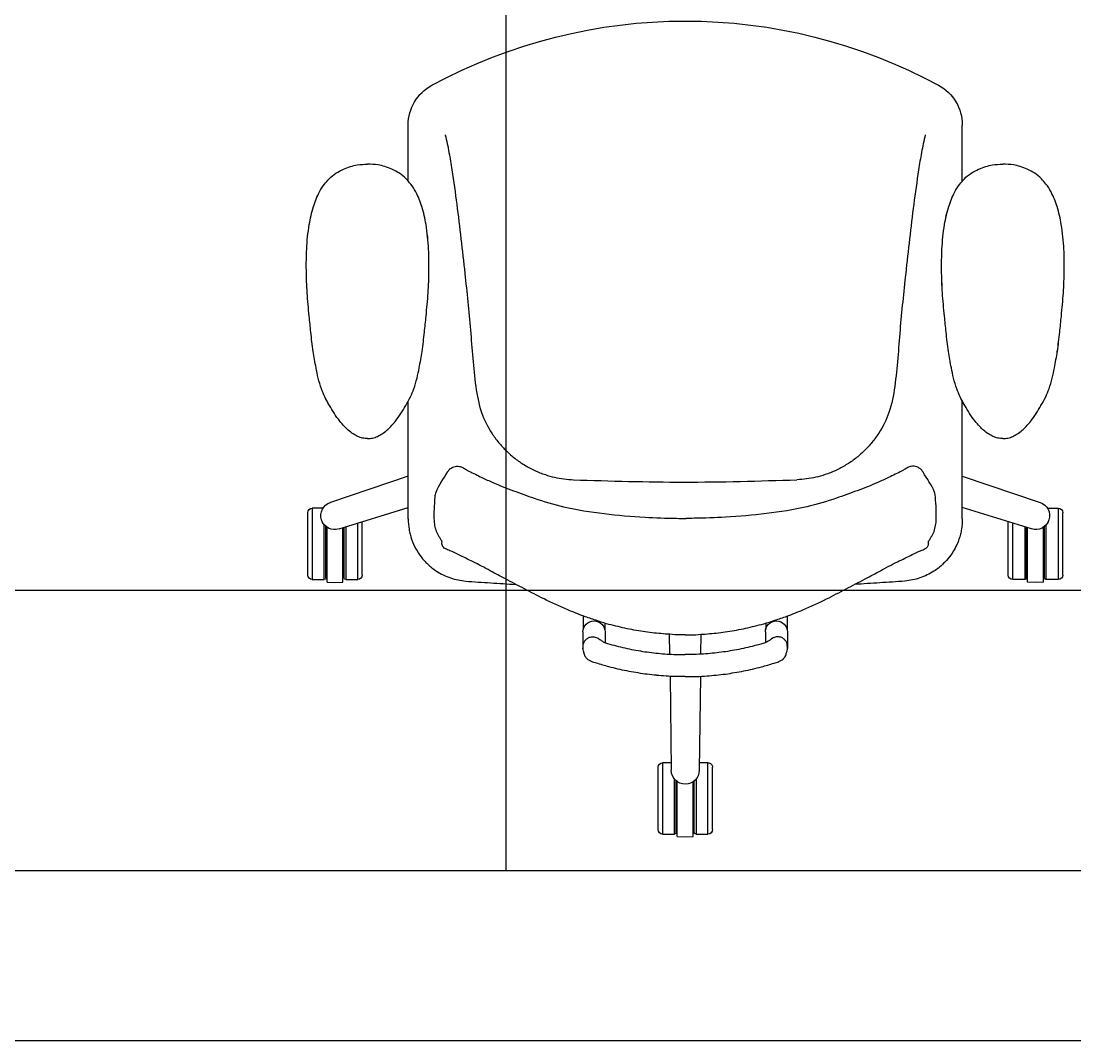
# Model space of a CAD drawing. Header units: millimetres. Extents: x 2767 to 2978, y 1319 to 1481.
# Drawn here: x 2932.651 to 2933.581, y 1399.165 to 1400.065 of the extents above; entities that cross this region are included whole.
import ezdxf

# ---------------------------------------------------------------- set-up
doc = ezdxf.new("R2010")
doc.units = ezdxf.units.MM
doc.header["$LTSCALE"] = 0.03
doc.layers.add('A-EQUIPAMENTOS', color=252, linetype='Continuous')
doc.layers.add('A-PAREDE', color=5, linetype='Continuous', lineweight=30)
doc.layers.add('LAYOUT', color=7, linetype='Continuous', lineweight=13)
doc.layers.add('A_lay', color=7, linetype='Continuous', true_color=0x919191)

# ---------------------------------------------------------------- blocks, each defined once
blk = doc.blocks.new('CADEIRA')
at = {"layer": 'LAYOUT'}
for p, q in [((161.54051, -9.74432), (161.54051, -9.79934)), ((161.54451, -9.74032), (161.54451, -9.80333)), ((161.55505, -9.74032), (161.54451, -9.74032)), ((161.55505, -9.78886), (161.55505, -9.74037)), ((161.55655, -9.74182), (161.55655, -9.78732)), ((161.56455, -9.73782), (161.55755, -9.73819)), ((161.55755, -9.73819), (161.55755, -9.78655)), ((161.57155, -9.73819), (161.56455, -9.73782)), ((161.57155, -9.73819), (161.57155, -9.78655)), ((161.57255, -9.74182), (161.57255, -9.78732)), ((161.57405, -9.74032), (161.57405, -9.78886)), ((161.58458, -9.74032), (161.57405, -9.74032)), ((161.58458, -9.80332), (161.58458, -9.74032)), ((161.58858, -9.74432), (161.58858, -9.79932)), ((161.55122, -9.87956), (161.55227, -9.79663)), ((161.57787, -9.87956), (161.57682, -9.79663)), ((161.54452, -9.80334), (161.55218, -9.80333)), ((161.57691, -9.80332), (161.58458, -9.80332)), ((161.55075, -9.91661), (161.55097, -9.89909)), ((161.57812, -9.89909), (161.57834, -9.91655)), ((161.4743, -9.91872), (161.4743, -9.90418)), ((161.4938, -9.91872), (161.4938, -9.90922)), ((161.6353, -9.91872), (161.6353, -9.90922)), ((161.6548, -9.91872), (161.6548, -9.90418)), ((161.47455, -9.93276), (161.47455, -9.92104)), ((161.49355, -9.92643), (161.49355, -9.92092)), ((161.63555, -9.92643), (161.63555, -9.92092)), ((161.65455, -9.93276), (161.65455, -9.92104)), ((161.23142, -9.9689), (161.23142, -10.0239)), ((161.23542, -10.0279), (161.23542, -9.9649)), ((161.23542, -9.9649), (161.24595, -9.9649)), ((161.24595, -9.9649), (161.24595, -10.01334)), ((161.24745, -9.9664), (161.24745, -10.01187)), ((161.24845, -9.96277), (161.25545, -9.9624)), ((161.24845, -9.96277), (161.24845, -10.01113)), ((161.25545, -9.9624), (161.26245, -9.96277)), ((161.26245, -9.96277), (161.26245, -10.01072)), ((161.26345, -9.9664), (161.26345, -10.01103)), ((161.26495, -9.9649), (161.27548, -9.9649)), ((161.26495, -10.0115), (161.26495, -9.96495)), ((161.27548, -9.9649), (161.27548, -10.01477)), ((161.27948, -9.9689), (161.27948, -10.01602)), ((161.84961, -9.9689), (161.84961, -10.01602)), ((161.85361, -9.9649), (161.85361, -10.01477)), ((161.86414, -9.9649), (161.85361, -9.9649)), ((161.86414, -10.0115), (161.86414, -9.96495)), ((161.86564, -9.9664), (161.86564, -10.01103)), ((161.87364, -9.9624), (161.86664, -9.96277)), ((161.86664, -9.96277), (161.86664, -10.01072)), ((161.88064, -9.96277), (161.87364, -9.9624)), ((161.88064, -9.96277), (161.88064, -10.01113)), ((161.88164, -9.9664), (161.88164, -10.01187)), ((161.88314, -9.9649), (161.88314, -10.01334)), ((161.89367, -9.9649), (161.88314, -9.9649)), ((161.89367, -10.0279), (161.89367, -9.9649)), ((161.89767, -9.9689), (161.89767, -10.0239)), ((161.25906, -10.00966), (161.32005, -10.02863)), ((161.87004, -10.00966), (161.80905, -10.02863)), ((161.32005, -10.01845), (161.32005, -10.12239)), ((161.80905, -10.01845), (161.80904, -10.12227)), ((161.24478, -10.0279), (161.23542, -10.0279)), ((161.32005, -10.05626), (161.25147, -10.03302)), ((161.32005, -10.02863), (161.32005, -10.05626)), ((161.80905, -10.02863), (161.80905, -10.05626)), ((161.80905, -10.05626), (161.87762, -10.03302)), ((161.88432, -10.0279), (161.89367, -10.0279)), ((161.32005, -10.31662), (161.32005, -10.36605)), ((161.80903, -10.31668), (161.80902, -10.36605))]:
    blk.add_line(p, q, dxfattribs=at)
for centre, radius, start, end in [((161.54451, -9.74432), 0.004, 90, 180), ((161.55505, -9.74182), 0.0015, 0, 90), ((161.57405, -9.74182), 0.0015, 90, 180), ((161.58458, -9.74432), 0.004, 0, 90), ((161.56455, -9.79663), 0.01228, 0, 180), ((161.54451, -9.79934), 0.004, 180, 270.03807), ((161.58458, -9.79932), 0.004, 270, 0), ((161.48405, -9.91872), 0.00975, 180, 0), ((161.64505, -9.91872), 0.00975, 180, 0), ((161.23542, -9.9689), 0.004, 90, 180), ((161.24595, -9.9664), 0.0015, 0, 90), ((161.26495, -9.9664), 0.0015, 90, 180), ((161.27548, -9.9689), 0.004, 0, 90), ((161.85361, -9.9689), 0.004, 90, 180), ((161.86414, -9.9664), 0.0015, 0, 90), ((161.88314, -9.9664), 0.0015, 90, 180), ((161.89367, -9.9689), 0.004, 0, 90), ((161.25526, -10.02134), 0.01228, 72, 252), ((161.87383, -10.02134), 0.01228, 288, 108), ((161.23542, -10.0239), 0.004, 180, 270), ((161.89367, -10.0239), 0.004, 270, 0), ((161.36005, -10.36605), 0.04, 180, 241.59332), ((161.76902, -10.36604), 0.04, 298.40726, 359.99612), ((161.56453, -9.98796), 0.46984, 241.59332, 298.40726)]:
    blk.add_arc(centre, radius, start, end, dxfattribs=at)
for points in [[(161.56455, -9.87926), (161.55443, -9.87943), (161.54534, -9.87991), (161.52904, -9.8816), (161.51298, -9.88429), (161.49726, -9.88795), (161.48612, -9.89118), (161.48188, -9.89258), (161.47954, -9.89372), (161.47827, -9.89467), (161.47718, -9.89582), (161.47629, -9.89717), (161.4756, -9.89875), (161.47519, -9.90046), (161.47469, -9.90208), (161.4743, -9.90418), (161.47447, -9.90642), (161.47457, -9.90768), (161.47557, -9.91022), (161.47718, -9.91224), (161.47945, -9.91371), (161.48248, -9.91439), (161.48427, -9.91428), (161.48602, -9.91383), (161.48908, -9.91213), (161.49149, -9.91046), (161.49411, -9.90909), (161.496, -9.90851), (161.51133, -9.90455), (161.52692, -9.9016), (161.54265, -9.89968), (161.55842, -9.89882), (161.56455, -9.89876)], [(161.56455, -9.87926), (161.57466, -9.87943), (161.58376, -9.87991), (161.60005, -9.8816), (161.61612, -9.88429), (161.63183, -9.88795), (161.64298, -9.89118), (161.64721, -9.89258), (161.64956, -9.89372), (161.65083, -9.89467), (161.65191, -9.89582), (161.6528, -9.89717), (161.65349, -9.89875), (161.65391, -9.90046), (161.6544, -9.90208), (161.6548, -9.90418), (161.65463, -9.90642), (161.65452, -9.90768), (161.65352, -9.91022), (161.65191, -9.91224), (161.64965, -9.91371), (161.64661, -9.91439), (161.64482, -9.91428), (161.64307, -9.91383), (161.64001, -9.91213), (161.63761, -9.91046), (161.63498, -9.90909), (161.63309, -9.90851), (161.61776, -9.90455), (161.60217, -9.9016), (161.58644, -9.89968), (161.57067, -9.89882), (161.56455, -9.89876)], [(161.56455, -9.91621), (161.55959, -9.91614), (161.55075, -9.91661), (161.53527, -9.91795), (161.5192, -9.92039), (161.50332, -9.92386), (161.49512, -9.92595), (161.48551, -9.92897), (161.47489, -9.93263), (161.46085, -9.93819), (161.43984, -9.94781), (161.42264, -9.95671), (161.40574, -9.96558), (161.39232, -9.97275), (161.37726, -9.98059), (161.36422, -9.98694), (161.35681, -9.99039), (161.35271, -9.99224), (161.35109, -9.99347), (161.34994, -9.99562), (161.3498, -9.99757), (161.34979, -9.99896), (161.34957, -9.99921), (161.34812, -10.00149), (161.34668, -10.00377), (161.3446, -10.00875), (161.34338, -10.01402), (161.34305, -10.01861), (161.34312, -10.02717), (161.34377, -10.03785), (161.34404, -10.0401), (161.34463, -10.04201), (161.35466, -10.05962), (161.35635, -10.06202), (161.35869, -10.06375), (161.36015, -10.06439), (161.36267, -10.06487), (161.36523, -10.06477), (161.36813, -10.06374), (161.37124, -10.06194), (161.3736, -10.0607), (161.38504, -10.05503), (161.39463, -10.05061), (161.41281, -10.04338), (161.43118, -10.03674), (161.45716, -10.02916), (161.49291, -10.0232), (161.52905, -10.01997), (161.55664, -10.01898), (161.56365, -10.01889)], [(161.56448, -9.91621), (161.56943, -9.91614), (161.57827, -9.91661), (161.59375, -9.91795), (161.60982, -9.92039), (161.6257, -9.92386), (161.6339, -9.92595), (161.64351, -9.92897), (161.65413, -9.93263), (161.66817, -9.93819), (161.68918, -9.94781), (161.70638, -9.95671), (161.72329, -9.96558), (161.7367, -9.97275), (161.75177, -9.98059), (161.7648, -9.98694), (161.77221, -9.99039), (161.77632, -9.99224), (161.77793, -9.99347), (161.77908, -9.99562), (161.77922, -9.99757), (161.77923, -9.99896), (161.77945, -9.99921), (161.7809, -10.00149), (161.78234, -10.00377), (161.78442, -10.00875), (161.78565, -10.01402), (161.78598, -10.01861), (161.7859, -10.02717), (161.78525, -10.03785), (161.78499, -10.0401), (161.7844, -10.04201), (161.77436, -10.05962), (161.77267, -10.06202), (161.77033, -10.06375), (161.76888, -10.06439), (161.76635, -10.06487), (161.76379, -10.06477), (161.76089, -10.06374), (161.75778, -10.06194), (161.75542, -10.0607), (161.74398, -10.05503), (161.73439, -10.05061), (161.71621, -10.04338), (161.69784, -10.03674), (161.67186, -10.02916), (161.63611, -10.0232), (161.59998, -10.01997), (161.57239, -10.01898), (161.56365, -10.01889)], [(161.32005, -10.01845), (161.32077, -10.00933), (161.32171, -10.00487), (161.32468, -9.99625), (161.32903, -9.98824), (161.33413, -9.98179), (161.34082, -9.97537), (161.34509, -9.97227), (161.35101, -9.96899), (161.35739, -9.96633), (161.36399, -9.96458), (161.37076, -9.96361), (161.39282, -9.96206), (161.41487, -9.96055)], [(161.80905, -10.01845), (161.80829, -10.00933), (161.80735, -10.00487), (161.80438, -9.99625), (161.80003, -9.98824), (161.79493, -9.98179), (161.78824, -9.97537), (161.78397, -9.97227), (161.77806, -9.96899), (161.77168, -9.96633), (161.76507, -9.96458), (161.75831, -9.96361), (161.73625, -9.96206), (161.71419, -9.96055)], [(161.66313, -10.05297), (161.56595, -10.05096), (161.46595, -10.05298)], [(161.35277, -10.35739), (161.35605, -10.34178), (161.35861, -10.32657), (161.36291, -10.29608), (161.36663, -10.26554), (161.37, -10.23495), (161.37501, -10.18522), (161.37968, -10.13545), (161.38479, -10.11227), (161.39381, -10.09413), (161.39979, -10.08594), (161.40668, -10.07845), (161.41433, -10.0718), (161.42269, -10.06605), (161.43167, -10.06127), (161.4411, -10.05752), (161.44921, -10.05524), (161.45753, -10.05371), (161.46593, -10.05297)], [(161.77629, -10.35739), (161.77302, -10.34178), (161.77046, -10.32657), (161.76616, -10.29608), (161.76243, -10.26554), (161.75906, -10.23495), (161.75406, -10.18522), (161.74939, -10.13545), (161.74428, -10.11227), (161.73526, -10.09413), (161.72927, -10.08594), (161.72239, -10.07845), (161.71474, -10.0718), (161.70637, -10.06605), (161.6974, -10.06127), (161.68797, -10.05752), (161.67985, -10.05524), (161.67154, -10.05371), (161.66313, -10.05297)], [(161.28421, -10.08932), (161.27978, -10.08983), (161.27553, -10.09126), (161.27149, -10.09349), (161.26717, -10.09674), (161.26382, -10.09993), (161.2596, -10.10481), (161.25484, -10.11147), (161.25062, -10.11845), (161.24645, -10.12612), (161.24349, -10.13334), (161.24063, -10.14267), (161.2387, -10.15186), (161.23619, -10.1662), (161.2341, -10.18336), (161.23264, -10.19748), (161.23085, -10.21798), (161.23011, -10.23788), (161.23042, -10.25647), (161.2327, -10.27819), (161.23641, -10.29411), (161.24173, -10.307), (161.2462, -10.31396), (161.25023, -10.31859), (161.25616, -10.32347), (161.26279, -10.32715), (161.26903, -10.32948), (161.27487, -10.33079), (161.28421, -10.33151)], [(161.28421, -10.08932), (161.28864, -10.08983), (161.29289, -10.09126), (161.29694, -10.09349), (161.30126, -10.09674), (161.30461, -10.09993), (161.30882, -10.10481), (161.31358, -10.11147), (161.31781, -10.11845), (161.32197, -10.12612), (161.32494, -10.13334), (161.32779, -10.14267), (161.32972, -10.15186), (161.33223, -10.1662), (161.33432, -10.18336), (161.33578, -10.19748), (161.33757, -10.21798), (161.33831, -10.23788), (161.33801, -10.25647), (161.33572, -10.27819), (161.33202, -10.29411), (161.32669, -10.307), (161.32222, -10.31396), (161.3182, -10.31859), (161.31226, -10.32347), (161.30563, -10.32715), (161.2994, -10.32948), (161.29355, -10.33079), (161.28421, -10.33151)], [(161.84481, -10.08932), (161.84038, -10.08983), (161.83613, -10.09126), (161.83208, -10.09349), (161.82776, -10.09674), (161.82442, -10.09993), (161.8202, -10.10481), (161.81544, -10.11147), (161.81121, -10.11845), (161.80705, -10.12612), (161.80408, -10.13334), (161.80123, -10.14267), (161.7993, -10.15186), (161.79679, -10.1662), (161.7947, -10.18336), (161.79324, -10.19748), (161.79145, -10.21798), (161.79071, -10.23788), (161.79101, -10.25647), (161.7933, -10.27819), (161.797, -10.29411), (161.80233, -10.307), (161.8068, -10.31396), (161.81083, -10.31859), (161.81676, -10.32347), (161.82339, -10.32715), (161.82963, -10.32948), (161.83547, -10.33079), (161.84481, -10.33151)], [(161.84481, -10.08932), (161.84924, -10.08983), (161.85349, -10.09126), (161.85754, -10.09349), (161.86186, -10.09674), (161.8652, -10.09993), (161.86942, -10.10481), (161.87418, -10.11147), (161.87841, -10.11845), (161.88257, -10.12612), (161.88554, -10.13334), (161.88839, -10.14267), (161.89032, -10.15186), (161.89283, -10.1662), (161.89492, -10.18336), (161.89638, -10.19748), (161.89817, -10.21798), (161.89891, -10.23788), (161.8986, -10.25647), (161.89632, -10.27819), (161.89261, -10.29411), (161.88729, -10.307), (161.88282, -10.31396), (161.87879, -10.31859), (161.87286, -10.32347), (161.86623, -10.32715), (161.85999, -10.32948), (161.85415, -10.33079), (161.84481, -10.33151)]]:
    blk.add_spline(points, degree=3, dxfattribs=at)
blk = doc.blocks.new('Adminidtração')
at = {"layer": 'A_lay'}
h = blk.add_hatch(dxfattribs=at)
h.set_pattern_fill('ANSI37', color=256, scale=4.9, angle=45)
h.set_pattern_definition([(90, (-0.43, 0), (-0.6125, 6e-17), []), (180, (-0.43, 0), (-6e-17, -0.6125), [])])
h.paths.add_polyline_path([(207820.34172, 9278530.58225), (207820.34172, 9278530.55225), (207820.34172, 9278529.65225), (207822.94172, 9278529.65225), (207822.94172, 9278532.95225), (207822.87672, 9278532.95225), (207822.84672, 9278532.95225), (207821.40672, 9278532.95225), (207821.37672, 9278532.95225), (207821.25172, 9278532.95225), (207821.25172, 9278532.95225), (207821.22172, 9278532.95225), (207821.04305, 9278532.95225), (207820.97475, 9278532.95225), (207820.89127, 9278532.95225), (207820.42172, 9278532.95225), (207820.39172, 9278532.95225), (207820.34172, 9278532.95225), (207820.34172, 9278532.05225), (207820.34172, 9278532.02225)])
at = {"layer": 'A-EQUIPAMENTOS'}
for p, q in [((207821.03951, 9278530.26107), (207821.03951, 9278530.31049)), ((207821.52849, 9278530.26112), (207821.52849, 9278530.31049)), ((207821.03951, 9278529.96289), (207821.03951, 9278530.06683)), ((207821.52851, 9278529.96289), (207821.5285, 9278530.06671)), ((207821.03951, 9278530.00071), (207820.97093, 9278529.97746)), ((207821.03951, 9278529.97308), (207821.03951, 9278530.00071)), ((207821.52851, 9278529.97308), (207821.52851, 9278530.00071)), ((207821.52851, 9278530.00071), (207821.59709, 9278529.97746)), ((207820.97852, 9278529.95411), (207821.03951, 9278529.97308)), ((207821.5895, 9278529.95411), (207821.52851, 9278529.97308)), ((207820.95088, 9278529.91335), (207820.95088, 9278529.96835)), ((207820.95488, 9278529.97235), (207820.95488, 9278529.90935)), ((207820.96424, 9278529.97235), (207820.95488, 9278529.97235)), ((207821.60378, 9278529.97235), (207821.61313, 9278529.97235)), ((207821.61313, 9278529.97235), (207821.61313, 9278529.90935)), ((207821.61713, 9278529.91335), (207821.61713, 9278529.96835)), ((207820.96542, 9278529.90935), (207820.96542, 9278529.95778)), ((207820.96692, 9278529.91085), (207820.96692, 9278529.95631)), ((207820.96792, 9278529.90721), (207820.96792, 9278529.95557)), ((207820.98192, 9278529.90721), (207820.98192, 9278529.95517)), ((207820.98292, 9278529.91085), (207820.98292, 9278529.95548)), ((207820.98442, 9278529.95594), (207820.98442, 9278529.90939)), ((207820.99495, 9278529.90935), (207820.99495, 9278529.95922)), ((207820.99895, 9278529.91335), (207820.99895, 9278529.96046)), ((207821.56907, 9278529.91335), (207821.56907, 9278529.96046)), ((207821.57307, 9278529.90935), (207821.57307, 9278529.95922)), ((207821.5836, 9278529.95594), (207821.5836, 9278529.90939)), ((207821.5851, 9278529.91085), (207821.5851, 9278529.95548)), ((207821.5861, 9278529.90721), (207821.5861, 9278529.95517)), ((207821.6001, 9278529.90721), (207821.6001, 9278529.95557)), ((207821.6011, 9278529.91085), (207821.6011, 9278529.95631)), ((207821.6026, 9278529.90935), (207821.6026, 9278529.95778)), ((207820.95488, 9278529.90935), (207820.96542, 9278529.90935)), ((207820.98442, 9278529.90935), (207820.99495, 9278529.90935)), ((207821.5836, 9278529.90935), (207821.57307, 9278529.90935)), ((207821.61313, 9278529.90935), (207821.6026, 9278529.90935)), ((207820.96792, 9278529.90721), (207820.97492, 9278529.90685)), ((207820.97492, 9278529.90685), (207820.98192, 9278529.90721)), ((207821.5931, 9278529.90685), (207821.5861, 9278529.90721)), ((207821.6001, 9278529.90721), (207821.5931, 9278529.90685)), ((207821.19401, 9278529.87721), (207821.19401, 9278529.86548)), ((207821.21301, 9278529.87087), (207821.21301, 9278529.86536)), ((207821.35501, 9278529.87087), (207821.35501, 9278529.86536)), ((207821.37401, 9278529.87721), (207821.37401, 9278529.86548)), ((207821.19376, 9278529.86317), (207821.19376, 9278529.84863)), ((207821.21326, 9278529.86317), (207821.21326, 9278529.85367)), ((207821.35476, 9278529.86317), (207821.35476, 9278529.85367)), ((207821.37426, 9278529.86317), (207821.37426, 9278529.84863)), ((207821.27022, 9278529.86105), (207821.27044, 9278529.84354)), ((207821.29758, 9278529.84354), (207821.2978, 9278529.86099)), ((207821.27068, 9278529.824), (207821.27173, 9278529.74108)), ((207821.29733, 9278529.824), (207821.29629, 9278529.74108)), ((207821.25998, 9278529.68877), (207821.25998, 9278529.74378)), ((207821.26398, 9278529.68477), (207821.26398, 9278529.74778)), ((207821.26398, 9278529.74778), (207821.27165, 9278529.74778)), ((207821.29637, 9278529.74777), (207821.30404, 9278529.74777)), ((207821.30404, 9278529.74777), (207821.30404, 9278529.68477)), ((207821.30804, 9278529.68877), (207821.30804, 9278529.74377)), ((207821.27451, 9278529.7333), (207821.27451, 9278529.68481)), ((207821.27601, 9278529.68627), (207821.27601, 9278529.73177)), ((207821.29201, 9278529.68627), (207821.29201, 9278529.73177)), ((207821.29351, 9278529.68477), (207821.29351, 9278529.7333)), ((207821.27701, 9278529.68264), (207821.27701, 9278529.73099)), ((207821.29101, 9278529.68264), (207821.29101, 9278529.73099)), ((207821.27451, 9278529.68477), (207821.26398, 9278529.68477)), ((207821.28401, 9278529.68227), (207821.27701, 9278529.68264)), ((207821.29101, 9278529.68264), (207821.28401, 9278529.68227)), ((207821.30404, 9278529.68477), (207821.29351, 9278529.68477))]:
    blk.add_line(p, q, dxfattribs=at)
for centre, radius, start, end in [((207821.28399, 9278529.93241), 0.46984, 61.59274, 118.40668), ((207821.07951, 9278530.31049), 0.04, 118.40668, 180), ((207821.48849, 9278530.31049), 0.04, 0.00388, 61.59274), ((207820.97473, 9278529.96579), 0.01228, 108, 288), ((207821.59329, 9278529.96579), 0.01228, 252, 72), ((207820.95488, 9278529.96835), 0.004, 90, 180), ((207821.61313, 9278529.96835), 0.004, 0, 90), ((207820.95488, 9278529.91335), 0.004, 180, 270), ((207820.96542, 9278529.91085), 0.0015, 270, 0), ((207820.98442, 9278529.91085), 0.0015, 180, 270), ((207820.99495, 9278529.91335), 0.004, 270, 0), ((207821.57307, 9278529.91335), 0.004, 180, 270), ((207821.5836, 9278529.91085), 0.0015, 270, 0), ((207821.6026, 9278529.91085), 0.0015, 180, 270), ((207821.61313, 9278529.91335), 0.004, 270, 0), ((207821.20351, 9278529.86317), 0.00975, 0, 180), ((207821.36451, 9278529.86317), 0.00975, 0, 180), ((207821.26398, 9278529.74378), 0.004, 89.96193, 180), ((207821.28401, 9278529.74108), 0.01228, 180, 0), ((207821.30404, 9278529.74377), 0.004, 0, 90), ((207821.26398, 9278529.68877), 0.004, 180, 270), ((207821.27451, 9278529.68627), 0.0015, 270, 0), ((207821.29351, 9278529.68627), 0.0015, 180, 270), ((207821.30404, 9278529.68877), 0.004, 270, 0)]:
    blk.add_arc(centre, radius, start, end, dxfattribs=at)
for points in [[(207821.07224, 9278530.30184), (207821.07551, 9278530.28623), (207821.07807, 9278530.27101), (207821.08237, 9278530.24052), (207821.0861, 9278530.20998), (207821.08947, 9278530.1794), (207821.09447, 9278530.12966), (207821.09914, 9278530.07989), (207821.10425, 9278530.05672), (207821.11327, 9278530.03857), (207821.11925, 9278530.03039), (207821.12614, 9278530.0229), (207821.13379, 9278530.01624), (207821.14215, 9278530.0105), (207821.15113, 9278530.00571), (207821.16056, 9278530.00197), (207821.16868, 9278529.99968), (207821.17699, 9278529.99816), (207821.18539, 9278529.99742)], [(207821.49575, 9278530.30184), (207821.49248, 9278530.28623), (207821.48992, 9278530.27101), (207821.48562, 9278530.24052), (207821.48189, 9278530.20998), (207821.47852, 9278530.1794), (207821.47352, 9278530.12966), (207821.46885, 9278530.07989), (207821.46374, 9278530.05672), (207821.45472, 9278530.03857), (207821.44874, 9278530.03039), (207821.44185, 9278530.0229), (207821.4342, 9278530.01624), (207821.42584, 9278530.0105), (207821.41686, 9278530.00571), (207821.40743, 9278530.00197), (207821.39931, 9278529.99968), (207821.391, 9278529.99816), (207821.3826, 9278529.99742)], [(207821.00367, 9278530.03376), (207820.99924, 9278530.03427), (207820.995, 9278530.03571), (207820.99095, 9278530.03793), (207820.98663, 9278530.04118), (207820.98328, 9278530.04437), (207820.97906, 9278530.04925), (207820.97431, 9278530.05591), (207820.97008, 9278530.06289), (207820.96592, 9278530.07056), (207820.96295, 9278530.07779), (207820.9601, 9278530.08712), (207820.95817, 9278530.09631), (207820.95566, 9278530.11065), (207820.95357, 9278530.12781), (207820.9521, 9278530.14193), (207820.95031, 9278530.16243), (207820.94958, 9278530.18233), (207820.94988, 9278530.20092), (207820.95216, 9278530.22264), (207820.95587, 9278530.23856), (207820.9612, 9278530.25144), (207820.96567, 9278530.25841), (207820.96969, 9278530.26303), (207820.97562, 9278530.26792), (207820.98226, 9278530.27159), (207820.98849, 9278530.27392), (207820.99434, 9278530.27523), (207821.00367, 9278530.27596)], [(207821.00367, 9278530.03376), (207821.00811, 9278530.03427), (207821.01235, 9278530.03571), (207821.0164, 9278530.03793), (207821.02072, 9278530.04118), (207821.02407, 9278530.04437), (207821.02829, 9278530.04925), (207821.03304, 9278530.05591), (207821.03727, 9278530.06289), (207821.04143, 9278530.07056), (207821.0444, 9278530.07779), (207821.04725, 9278530.08712), (207821.04918, 9278530.09631), (207821.05169, 9278530.11065), (207821.05378, 9278530.12781), (207821.05525, 9278530.14193), (207821.05704, 9278530.16243), (207821.05777, 9278530.18233), (207821.05747, 9278530.20092), (207821.05519, 9278530.22264), (207821.05148, 9278530.23856), (207821.04615, 9278530.25144), (207821.04168, 9278530.25841), (207821.03766, 9278530.26303), (207821.03173, 9278530.26792), (207821.02509, 9278530.27159), (207821.01886, 9278530.27392), (207821.01301, 9278530.27523), (207821.00367, 9278530.27596)], [(207821.56427, 9278530.03376), (207821.55984, 9278530.03427), (207821.55559, 9278530.03571), (207821.55155, 9278530.03793), (207821.54723, 9278530.04118), (207821.54388, 9278530.04437), (207821.53966, 9278530.04925), (207821.5349, 9278530.05591), (207821.53068, 9278530.06289), (207821.52651, 9278530.07056), (207821.52355, 9278530.07779), (207821.52069, 9278530.08712), (207821.51876, 9278530.09631), (207821.51625, 9278530.11065), (207821.51416, 9278530.12781), (207821.5127, 9278530.14193), (207821.51091, 9278530.16243), (207821.51017, 9278530.18233), (207821.51048, 9278530.20092), (207821.51276, 9278530.22264), (207821.51647, 9278530.23856), (207821.52179, 9278530.25144), (207821.52626, 9278530.25841), (207821.53029, 9278530.26303), (207821.53622, 9278530.26792), (207821.54285, 9278530.27159), (207821.54909, 9278530.27392), (207821.55493, 9278530.27523), (207821.56427, 9278530.27596)], [(207821.56427, 9278530.03376), (207821.5687, 9278530.03427), (207821.57295, 9278530.03571), (207821.577, 9278530.03793), (207821.58132, 9278530.04118), (207821.58467, 9278530.04437), (207821.58888, 9278530.04925), (207821.59364, 9278530.05591), (207821.59787, 9278530.06289), (207821.60203, 9278530.07056), (207821.605, 9278530.07779), (207821.60785, 9278530.08712), (207821.60978, 9278530.09631), (207821.61229, 9278530.11065), (207821.61438, 9278530.12781), (207821.61584, 9278530.14193), (207821.61763, 9278530.16243), (207821.61837, 9278530.18233), (207821.61807, 9278530.20092), (207821.61578, 9278530.22264), (207821.61208, 9278530.23856), (207821.60675, 9278530.25144), (207821.60228, 9278530.25841), (207821.59825, 9278530.26303), (207821.59232, 9278530.26792), (207821.58569, 9278530.27159), (207821.57946, 9278530.27392), (207821.57361, 9278530.27523), (207821.56427, 9278530.27596)], [(207821.28401, 9278529.86065), (207821.27905, 9278529.86059), (207821.27022, 9278529.86105), (207821.25473, 9278529.8624), (207821.23866, 9278529.86483), (207821.22278, 9278529.86831), (207821.21458, 9278529.8704), (207821.20497, 9278529.87342), (207821.19435, 9278529.87708), (207821.18031, 9278529.88264), (207821.15931, 9278529.89225), (207821.1421, 9278529.90115), (207821.1252, 9278529.91003), (207821.11178, 9278529.9172), (207821.09672, 9278529.92504), (207821.08368, 9278529.93138), (207821.07627, 9278529.93483), (207821.07217, 9278529.93668), (207821.07055, 9278529.93791), (207821.0694, 9278529.94007), (207821.06926, 9278529.94202), (207821.06925, 9278529.94341), (207821.06903, 9278529.94365), (207821.06759, 9278529.94593), (207821.06614, 9278529.94821), (207821.06406, 9278529.9532), (207821.06284, 9278529.95846), (207821.06251, 9278529.96306), (207821.06259, 9278529.97161), (207821.06323, 9278529.98229), (207821.0635, 9278529.98454), (207821.06409, 9278529.98646), (207821.07413, 9278530.00407), (207821.07581, 9278530.00646), (207821.07815, 9278530.0082), (207821.07961, 9278530.00883), (207821.08213, 9278530.00931), (207821.0847, 9278530.00922), (207821.08759, 9278530.00818), (207821.0907, 9278530.00639), (207821.09306, 9278530.00515), (207821.1045, 9278529.99947), (207821.11409, 9278529.99505), (207821.13227, 9278529.98782), (207821.15064, 9278529.98119), (207821.17663, 9278529.97361), (207821.21238, 9278529.96765), (207821.24851, 9278529.96442), (207821.2761, 9278529.96343), (207821.28312, 9278529.96334)], [(207821.28394, 9278529.86065), (207821.2889, 9278529.86059), (207821.29773, 9278529.86105), (207821.31321, 9278529.8624), (207821.32929, 9278529.86483), (207821.34517, 9278529.86831), (207821.35336, 9278529.8704), (207821.36298, 9278529.87342), (207821.3736, 9278529.87708), (207821.38764, 9278529.88264), (207821.40864, 9278529.89225), (207821.42585, 9278529.90115), (207821.44275, 9278529.91003), (207821.45616, 9278529.9172), (207821.47123, 9278529.92504), (207821.48426, 9278529.93138), (207821.49168, 9278529.93483), (207821.49578, 9278529.93668), (207821.49739, 9278529.93791), (207821.49854, 9278529.94007), (207821.49868, 9278529.94202), (207821.49869, 9278529.94341), (207821.49891, 9278529.94365), (207821.50036, 9278529.94593), (207821.50181, 9278529.94821), (207821.50389, 9278529.9532), (207821.50511, 9278529.95846), (207821.50544, 9278529.96306), (207821.50536, 9278529.97161), (207821.50472, 9278529.98229), (207821.50445, 9278529.98454), (207821.50386, 9278529.98646), (207821.49382, 9278530.00407), (207821.49214, 9278530.00646), (207821.4898, 9278530.0082), (207821.48834, 9278530.00883), (207821.48582, 9278530.00931), (207821.48325, 9278530.00922), (207821.48035, 9278530.00818), (207821.47724, 9278530.00639), (207821.47489, 9278530.00515), (207821.46344, 9278529.99947), (207821.45386, 9278529.99505), (207821.43567, 9278529.98782), (207821.41731, 9278529.98119), (207821.39132, 9278529.97361), (207821.35557, 9278529.96765), (207821.31944, 9278529.96442), (207821.29185, 9278529.96343), (207821.28312, 9278529.96334)], [(207821.3826, 9278529.99742), (207821.28542, 9278529.99541), (207821.18542, 9278529.99742)], [(207821.03951, 9278529.96289), (207821.04024, 9278529.95378), (207821.04118, 9278529.94931), (207821.04415, 9278529.9407), (207821.0485, 9278529.93269), (207821.0536, 9278529.92624), (207821.06029, 9278529.91982), (207821.06456, 9278529.91671), (207821.07047, 9278529.91343), (207821.07685, 9278529.91077), (207821.08346, 9278529.90903), (207821.09022, 9278529.90806), (207821.11228, 9278529.90651), (207821.13433, 9278529.90499)], [(207821.52851, 9278529.96289), (207821.52775, 9278529.95378), (207821.52681, 9278529.94931), (207821.52384, 9278529.9407), (207821.51949, 9278529.93269), (207821.51439, 9278529.92624), (207821.5077, 9278529.91982), (207821.50343, 9278529.91671), (207821.49752, 9278529.91343), (207821.49114, 9278529.91077), (207821.48453, 9278529.90903), (207821.47777, 9278529.90806), (207821.45571, 9278529.90651), (207821.43366, 9278529.90499)], [(207821.28401, 9278529.8237), (207821.27389, 9278529.82387), (207821.2648, 9278529.82436), (207821.2485, 9278529.82604), (207821.23244, 9278529.82873), (207821.21673, 9278529.83239), (207821.20558, 9278529.83562), (207821.20134, 9278529.83702), (207821.199, 9278529.83817), (207821.19773, 9278529.83912), (207821.19664, 9278529.84027), (207821.19576, 9278529.84161), (207821.19506, 9278529.84319), (207821.19465, 9278529.84491), (207821.19415, 9278529.84653), (207821.19376, 9278529.84863), (207821.19393, 9278529.85086), (207821.19403, 9278529.85212), (207821.19503, 9278529.85466), (207821.19664, 9278529.85669), (207821.19891, 9278529.85815), (207821.20194, 9278529.85883), (207821.20373, 9278529.85872), (207821.20548, 9278529.85828), (207821.20854, 9278529.85658), (207821.21095, 9278529.85491), (207821.21357, 9278529.85354), (207821.21546, 9278529.85295), (207821.2308, 9278529.84899), (207821.24638, 9278529.84604), (207821.26211, 9278529.84413), (207821.27789, 9278529.84327), (207821.28401, 9278529.84321)], [(207821.28401, 9278529.8237), (207821.29412, 9278529.82387), (207821.30322, 9278529.82436), (207821.31952, 9278529.82604), (207821.33558, 9278529.82873), (207821.35129, 9278529.83239), (207821.36244, 9278529.83562), (207821.36667, 9278529.83702), (207821.36902, 9278529.83817), (207821.37029, 9278529.83912), (207821.37137, 9278529.84027), (207821.37226, 9278529.84161), (207821.37295, 9278529.84319), (207821.37337, 9278529.84491), (207821.37387, 9278529.84653), (207821.37426, 9278529.84863), (207821.37409, 9278529.85086), (207821.37398, 9278529.85212), (207821.37299, 9278529.85466), (207821.37137, 9278529.85669), (207821.36911, 9278529.85815), (207821.36607, 9278529.85883), (207821.36429, 9278529.85872), (207821.36254, 9278529.85828), (207821.35948, 9278529.85658), (207821.35707, 9278529.85491), (207821.35444, 9278529.85354), (207821.35255, 9278529.85295), (207821.33722, 9278529.84899), (207821.32164, 9278529.84604), (207821.3059, 9278529.84413), (207821.29013, 9278529.84327), (207821.28401, 9278529.84321)]]:
    blk.add_spline(points, degree=3, dxfattribs=at)
at = {"layer": 'A-PAREDE'}
for points in [[(207820.39172, 9278529.65225), (207822.94172, 9278529.65225)], [(207820.39172, 9278529.50225), (207825.69172, 9278529.50225)]]:
    blk.add_lwpolyline(points, dxfattribs=at)
at = {"layer": 'A-EQUIPAMENTOS', "xscale": -1, "rotation": 180}
blk.add_blockref('CADEIRA', (207659.71946, 9278519.94444), dxfattribs=at)
blk = doc.blocks.new('arq geral tgov')
at = {"layer": 'A-PAREDE', "xscale": -1, "rotation": 359.9999999998639}
blk.add_blockref('Adminidtração', (207856.88993, -9278532.24258), dxfattribs=at)

msp = doc.modelspace()

# ---------------------------------------------------------------- block references
msp.add_blockref('arq geral tgov', (2897.63158, 1401.90576))

doc.saveas('drawing.dxf')
